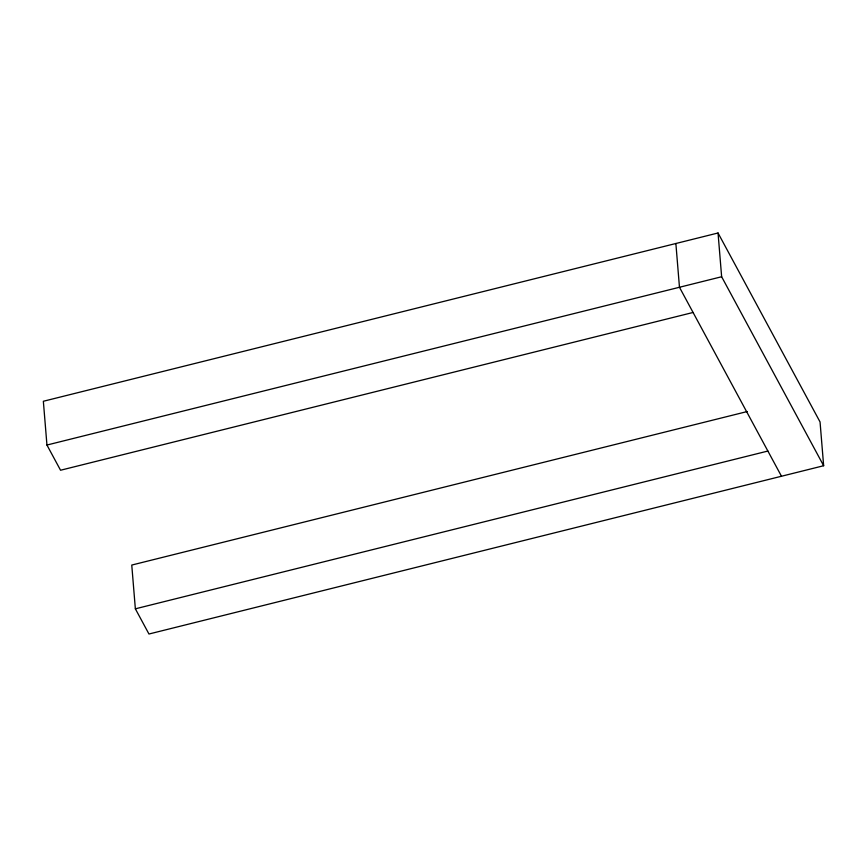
<?xml version="1.0" encoding="UTF-8"?>
<svg xmlns="http://www.w3.org/2000/svg" width="867" height="867" viewBox="0 0 867 867"><rect width="100%" height="100%" fill="white"/><g stroke="black" fill="none" stroke-linecap="round" stroke-linejoin="round"><path stroke-width="1.3" d="M747.224 411.543L131.762 565.056L135.36 608.818L148.961 634.015L823.65 465.731L820.052 421.958L718.039 232.985L43.35 401.269L46.948 445.042L60.549 470.239L693.069 312.467M46.948 445.042L721.637 276.746L823.65 465.731M135.36 608.818L767.88 451.046M781.481 476.243L679.468 287.27L675.87 243.497M718.039 232.985L721.637 276.746"/></g></svg>
